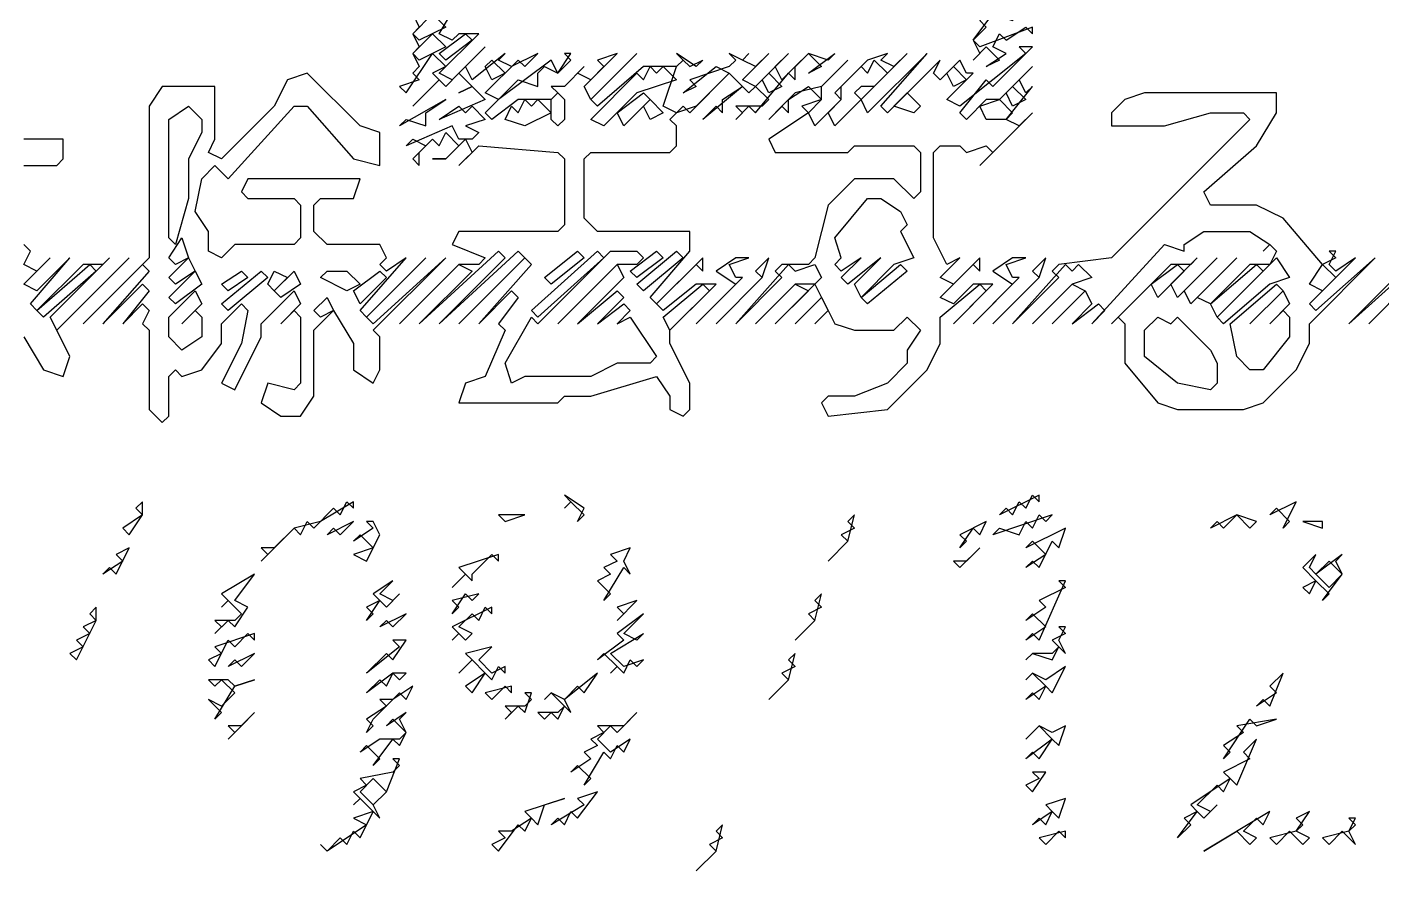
# Model space of a CAD drawing. Header units: millimetres. Extents: x 0 to 421, y 0 to 297.
# Drawn here: x 390.24 to 403.29, y 75.63 to 83.76 of the extents above; entities that cross this region are included whole.
import ezdxf

# ---------------------------------------------------------------- set-up
doc = ezdxf.new("R2010")
doc.units = ezdxf.units.MM
doc.layers.add('PDF_TRACE', color=7, linetype='Continuous')

msp = doc.modelspace()

# ---------------------------------------------------------------- linework, layer by layer
at = {"layer": 'PDF_TRACE'}
for points in [[(393.954, 83.884), (394.017, 83.757), (393.954, 83.693), (394.017, 83.566), (393.954, 83.503), (394.017, 83.376), (393.954, 83.312), (394.017, 83.249), (393.827, 83.185), (393.89, 83.122), (394.144, 83.503), (394.271, 83.376), (394.144, 83.312), (394.208, 83.249), (393.954, 82.995), (394.208, 83.249), (394.271, 83.185), (394.398, 83.312), (394.525, 83.185), (394.398, 83.122), (394.525, 83.185), (394.652, 83.058), (394.208, 82.868), (394.398, 82.995), (394.462, 82.931), (394.525, 82.995), (394.652, 82.868), (394.462, 82.804), (394.589, 82.741), (394.525, 82.677), (394.398, 82.677), (394.335, 82.804), (393.89, 82.614), (393.954, 82.677), (394.081, 82.614), (393.954, 82.487), (394.017, 82.423), (394.017, 82.55), (394.144, 82.677), (394.208, 82.614), (394.271, 82.741), (394.398, 82.614), (394.271, 82.487), (394.144, 82.487), (394.271, 82.487), (394.462, 82.677), (394.525, 82.55), (394.398, 82.423), (394.589, 82.614), (395.351, 82.55), (395.414, 82.487), (395.414, 81.852), (395.351, 81.788), (394.398, 81.788), (394.335, 81.661), (394.652, 81.534), (394.589, 81.471), (394.398, 81.471), (393.827, 80.899), (394.398, 81.471), (394.525, 81.407), (394.017, 80.899), (394.779, 81.598), (394.843, 81.534), (394.208, 80.899), (394.97, 81.598), (395.033, 81.534), (394.398, 80.899), (395.033, 81.534), (395.097, 81.471), (394.589, 80.899), (394.906, 81.217), (394.97, 81.153), (394.779, 80.899), (394.843, 80.836), (394.652, 80.391), (394.462, 80.328), (394.398, 80.137), (395.351, 80.137), (395.414, 80.201), (395.668, 80.201), (396.303, 80.391), (396.43, 80.201), (396.43, 80.074), (396.557, 80.01), (396.621, 80.074), (396.621, 80.328), (396.43, 80.709), (396.43, 80.836), (396.875, 81.28), (396.684, 81.28), (396.367, 81.026), (396.303, 81.09), (396.684, 81.471), (396.748, 81.407), (396.748, 81.534), (396.303, 81.09), (396.24, 81.153), (396.621, 81.598), (396.621, 81.788), (395.732, 81.788), (395.605, 81.915), (395.605, 82.487), (395.668, 82.55), (396.43, 82.55), (396.494, 82.614), (396.494, 82.804), (396.43, 82.868), (396.557, 82.995), (396.621, 82.931), (397.002, 83.312), (397.129, 83.185), (396.748, 82.868), (396.875, 82.995), (396.938, 82.931), (396.938, 83.058), (397.129, 83.185), (397.192, 83.122), (397.256, 83.185), (397.383, 83.058), (397.319, 82.995), (397.065, 82.995), (397.129, 82.931), (397.065, 82.868), (397.192, 82.995), (397.256, 82.931), (397.573, 83.312), (397.637, 83.249), (397.637, 83.376), (397.764, 83.503), (397.891, 83.376), (397.764, 83.312), (398.018, 83.503), (397.954, 83.439), (397.764, 83.503), (397.51, 83.249), (397.446, 83.376), (397.573, 83.503), (397.256, 83.185), (397.129, 83.249), (397.383, 83.503), (397.256, 83.376), (397.129, 83.439), (397.192, 83.503), (397.129, 83.439), (397.002, 83.503), (397.065, 83.439), (397.002, 83.376), (396.621, 83.249), (396.684, 83.185), (396.557, 83.122), (396.875, 83.376), (397.002, 83.312), (396.684, 82.995), (396.494, 82.931), (396.367, 82.995), (396.494, 83.376), (396.557, 83.439), (396.621, 83.376), (396.748, 83.439), (396.684, 83.376), (396.494, 83.503), (396.557, 83.439), (396.494, 83.376), (396.176, 83.376), (395.732, 82.995), (395.668, 83.058), (396.113, 83.503), (395.668, 83.058), (395.605, 83.185), (395.922, 83.503), (395.732, 83.439), (395.795, 83.376), (395.668, 83.249), (395.541, 83.312), (395.605, 83.376), (395.414, 83.185), (395.287, 83.185), (395.351, 83.122), (395.287, 83.058), (394.97, 83.058), (394.716, 82.868), (394.652, 82.931), (394.97, 83.249), (395.16, 83.185), (395.16, 83.312), (395.224, 83.376), (395.351, 83.312), (395.478, 83.503), (395.414, 83.503), (395.478, 83.439), (395.351, 83.312), (395.287, 83.439), (394.779, 83.058), (394.652, 83.122), (394.97, 83.439), (395.033, 83.376), (395.16, 83.503), (394.906, 83.376), (394.779, 83.439), (394.843, 83.503), (394.525, 83.249), (394.462, 83.376), (394.652, 83.566), (394.335, 83.249), (394.208, 83.312), (394.589, 83.693), (394.398, 83.693), (394.335, 83.63), (394.208, 83.693), (394.398, 84.011)], [(390.207, 82.423), (390.525, 82.423), (390.588, 82.487), (390.588, 82.677), (390.207, 82.677)], [(390.207, 80.772), (390.398, 80.455), (390.588, 80.391), (390.652, 80.582), (390.525, 80.836), (391.223, 81.534), (390.525, 80.836), (390.461, 80.963), (391.033, 81.534), (390.969, 81.471), (390.779, 81.471), (390.334, 81.026), (390.271, 81.09), (390.652, 81.534), (390.334, 81.217), (390.207, 81.28), (390.461, 81.534), (390.334, 81.407), (390.207, 81.471), (390.271, 81.598), (390.207, 81.661)], [(403.542, 81.471), (402.971, 80.899), (403.606, 81.471)], [(403.669, 81.407), (403.161, 80.899), (403.542, 81.28)]]:
    msp.add_lwpolyline(points, dxfattribs=at)
for points in [[(399.923, 83.947), (399.796, 83.884), (399.478, 83.884), (399.415, 83.82), (399.478, 83.757), (399.351, 83.63), (399.415, 83.503), (399.351, 83.439), (399.478, 83.566), (399.605, 83.439), (399.478, 83.376), (399.669, 83.503), (399.542, 83.566), (399.605, 83.693), (399.669, 83.63), (399.859, 83.757), (399.923, 83.693), (399.923, 83.757), (399.415, 83.566), (399.351, 83.63), (399.542, 83.884), (399.732, 83.82), (399.859, 83.947), (399.923, 83.884)], [(394.144, 83.884), (394.271, 83.757), (394.017, 83.63), (393.954, 83.693)], [(394.144, 83.693), (394.271, 83.566), (394.017, 83.439), (393.954, 83.503)], [(394.462, 83.693), (394.525, 83.63), (394.271, 83.439), (394.208, 83.503)], [(399.923, 83.566), (399.796, 83.566), (399.859, 83.503), (399.224, 82.995), (399.097, 83.058), (399.351, 83.312), (399.288, 83.312), (399.224, 83.439), (399.034, 83.249), (398.97, 83.312), (399.034, 83.439), (398.526, 82.931), (398.462, 82.995), (398.907, 83.503), (398.335, 82.931), (398.272, 83.058), (398.716, 83.503), (398.589, 83.376), (398.462, 83.439), (398.526, 83.503), (398.335, 83.439), (398.018, 83.122), (398.081, 83.058), (397.827, 82.804), (397.764, 82.931), (397.891, 83.058), (397.891, 83.185), (398.145, 83.439), (397.891, 83.185), (397.637, 83.122), (397.383, 82.868), (397.51, 82.995), (397.573, 82.931), (397.573, 83.058), (397.764, 83.185), (397.891, 83.058), (397.7, 82.995), (397.764, 82.931), (397.383, 82.677), (397.446, 82.55), (398.145, 82.55), (398.208, 82.614), (398.78, 82.614), (398.843, 82.55), (398.843, 82.169), (398.78, 82.106), (398.589, 82.296), (398.208, 82.296), (397.954, 82.042), (397.827, 81.534), (397.764, 81.471), (397.51, 81.471), (397.446, 81.407), (397.51, 81.344), (397.065, 80.899), (397.573, 81.471), (397.637, 81.407), (397.827, 81.471), (397.891, 81.344), (397.827, 81.28), (397.637, 81.28), (397.256, 80.899), (397.637, 81.28), (397.764, 81.217), (397.446, 80.899), (397.827, 81.28), (397.891, 81.153), (397.637, 80.899), (397.891, 81.153), (397.954, 81.026), (397.827, 80.899), (397.954, 81.026), (398.018, 80.899), (398.208, 80.836), (398.589, 80.836), (398.716, 80.963), (398.843, 80.836), (398.716, 80.645), (398.716, 80.518), (398.526, 80.328), (398.208, 80.201), (397.954, 80.201), (397.891, 80.137), (397.954, 80.01), (398.526, 80.074), (398.907, 80.455), (399.034, 80.709), (399.034, 80.963), (399.415, 81.28), (399.478, 81.217), (399.161, 80.899), (399.542, 81.28), (399.351, 81.28), (399.161, 81.09), (399.034, 81.153), (399.351, 81.471), (399.415, 81.407), (399.415, 81.534), (399.161, 81.28), (399.034, 81.344), (399.224, 81.534), (399.097, 81.471), (398.97, 81.725), (398.97, 82.55), (399.034, 82.614), (399.224, 82.614), (399.288, 82.55), (399.478, 82.614), (399.542, 82.55), (399.415, 82.423), (399.923, 82.931), (399.796, 82.804), (399.669, 82.868), (399.923, 83.185), (399.859, 83.122), (399.796, 83.249), (399.923, 83.376), (399.605, 83.058), (399.478, 83.058), (399.288, 82.868), (399.224, 82.931), (399.478, 83.249), (399.542, 83.185)], [(394.652, 83.376), (394.716, 83.439), (394.843, 83.312), (394.716, 83.249)], [(398.399, 83.439), (398.526, 83.312), (398.399, 83.185), (398.272, 83.185), (398.208, 83.122), (398.272, 83.058), (398.018, 82.804), (397.954, 82.931), (398.081, 83.058), (398.081, 83.185), (398.272, 83.376), (398.335, 83.312)], [(392.938, 83.312), (392.747, 83.249), (392.62, 82.995), (392.112, 82.487), (391.985, 82.55), (392.049, 82.677), (392.049, 83.185), (391.541, 83.185), (391.414, 82.995), (391.414, 81.534), (390.779, 80.899), (391.35, 81.471), (391.414, 81.407), (390.969, 80.899), (391.35, 81.28), (391.414, 81.217), (391.16, 80.899), (391.35, 81.09), (391.414, 81.026), (391.35, 80.899), (391.414, 80.836), (391.414, 80.074), (391.541, 79.947), (391.604, 80.01), (391.604, 80.391), (391.668, 80.455), (391.731, 80.391), (391.922, 80.455), (392.112, 80.709), (392.112, 80.899), (392.303, 81.09), (392.366, 81.026), (392.303, 80.709), (392.112, 80.328), (392.239, 80.264), (392.493, 80.772), (392.493, 80.899), (392.811, 81.217), (392.874, 81.09), (392.684, 80.899), (392.811, 81.026), (392.874, 80.963), (392.874, 80.328), (392.811, 80.264), (392.557, 80.328), (392.493, 80.137), (392.684, 80.01), (392.874, 80.01), (393.001, 80.201), (393.001, 80.836), (393.192, 81.026), (393.382, 80.709), (393.382, 80.455), (393.573, 80.328), (393.636, 80.455), (393.636, 80.772), (393.573, 80.836), (394.271, 81.534), (393.573, 80.899), (393.509, 80.963), (394.081, 81.534), (393.509, 80.963), (393.446, 81.026), (393.89, 81.534), (393.7, 81.407), (393.636, 81.471), (393.7, 81.534), (393.636, 81.661), (393.128, 81.661), (393.001, 81.788), (393.001, 82.042), (393.065, 82.106), (393.382, 82.106), (393.446, 82.296), (392.366, 82.296), (392.303, 82.169), (392.366, 82.106), (392.811, 82.106), (392.874, 82.042), (392.874, 81.725), (392.811, 81.661), (392.239, 81.661), (392.112, 81.534), (391.985, 81.598), (391.985, 81.788), (391.858, 81.979), (391.922, 82.296), (392.049, 82.423), (392.176, 82.296), (392.811, 82.995), (392.938, 82.995), (393.382, 82.487), (393.636, 82.423), (393.636, 82.741), (393.446, 82.804)], [(396.494, 83.249), (396.113, 83.122), (395.795, 82.804), (395.668, 82.868), (396.113, 83.312), (396.176, 83.249), (396.24, 83.376), (396.303, 83.312), (396.367, 83.376)], [(397.319, 83.249), (397.383, 83.312), (397.51, 83.185), (397.383, 83.122)], [(399.097, 83.312), (399.161, 83.376), (399.288, 83.249), (399.161, 83.185)], [(399.669, 83.122), (399.732, 83.185), (399.859, 83.058), (399.732, 82.995)], [(391.795, 82.995), (391.922, 82.868), (391.922, 82.741), (391.795, 82.487), (391.795, 82.106), (391.668, 81.661), (391.604, 81.725), (391.604, 82.868)], [(394.271, 83.058), (393.827, 82.804), (393.89, 82.868), (394.081, 82.804), (394.081, 82.931)], [(394.843, 82.868), (394.906, 82.995), (394.97, 82.931), (395.033, 83.058), (395.097, 82.995), (395.16, 83.058), (395.287, 82.931), (395.033, 82.804)], [(395.351, 83.122), (395.414, 83.058), (395.414, 82.868), (395.351, 82.804), (395.287, 82.868), (395.287, 83.058)], [(396.176, 83.122), (396.24, 83.058), (395.986, 82.804), (395.922, 82.931)], [(396.176, 82.995), (396.24, 83.058), (396.367, 82.931), (396.24, 82.868)], [(398.589, 82.995), (398.716, 83.122), (398.843, 82.995), (398.78, 82.931)], [(399.415, 82.995), (399.605, 83.058), (399.732, 82.931), (399.669, 82.868), (399.478, 82.868)], [(400.812, 83.058), (400.685, 82.931), (400.685, 82.804), (401.193, 82.804), (401.637, 82.931), (401.955, 82.931), (402.018, 82.868), (400.685, 81.534), (400.177, 81.471), (400.113, 81.407), (400.177, 81.344), (399.732, 80.899), (400.24, 81.471), (400.304, 81.407), (400.367, 81.471), (400.494, 81.344), (400.304, 81.28), (399.923, 80.899), (400.304, 81.28), (400.431, 81.217), (400.113, 80.899), (400.431, 81.217), (400.494, 81.09), (400.304, 80.899), (400.558, 81.09), (400.621, 81.026), (400.494, 80.899), (401.193, 81.661), (401.383, 81.598), (401.383, 81.661), (401.574, 81.788), (402.018, 81.788), (402.209, 81.661), (402.145, 81.598), (402.209, 81.661), (402.272, 81.598), (402.209, 81.471), (402.018, 81.471), (401.637, 81.09), (401.51, 81.153), (401.891, 81.534), (401.447, 81.09), (401.383, 81.217), (401.701, 81.534), (401.32, 81.153), (401.256, 81.28), (401.51, 81.534), (401.447, 81.471), (401.256, 81.471), (400.685, 80.899), (400.748, 80.963), (400.812, 80.899), (400.812, 80.518), (401.129, 80.137), (401.32, 80.074), (401.955, 80.074), (402.145, 80.137), (402.463, 80.455), (402.59, 80.709), (402.59, 80.899), (403.225, 81.534), (402.653, 81.026), (402.59, 81.09), (403.034, 81.534), (402.844, 81.407), (402.78, 81.471), (402.844, 81.598), (402.78, 81.598), (402.844, 81.534), (402.717, 81.471), (402.336, 81.915), (402.082, 82.042), (401.637, 82.042), (401.574, 82.169), (402.082, 82.614), (402.272, 82.931), (402.272, 83.122), (401.002, 83.122)], [(398.462, 82.106), (398.653, 81.979), (398.716, 81.852), (398.653, 81.788), (398.78, 81.534), (398.589, 81.471), (398.272, 81.153), (398.208, 81.28), (398.462, 81.534), (398.145, 81.28), (398.081, 81.344), (398.272, 81.534), (398.081, 81.407), (398.018, 81.471), (398.081, 81.534), (398.018, 81.725), (398.335, 82.106)], [(391.731, 81.725), (391.795, 81.534), (391.668, 81.471), (391.604, 81.534)], [(396.113, 81.598), (396.176, 81.534), (396.113, 81.471), (395.922, 81.471), (395.351, 80.899), (395.922, 81.471), (395.986, 81.344), (395.541, 80.899), (395.922, 81.217), (395.986, 81.153), (395.732, 80.899), (395.986, 81.09), (396.049, 81.026), (395.922, 80.899), (396.049, 80.963), (396.303, 80.582), (396.24, 80.518), (395.922, 80.518), (395.668, 80.391), (395.033, 80.391), (394.906, 80.328), (394.843, 80.518), (395.097, 80.963), (395.16, 80.899), (395.859, 81.598)], [(395.732, 81.598), (395.795, 81.534), (395.16, 80.963), (395.097, 81.026)], [(395.541, 81.598), (395.605, 81.534), (395.287, 81.28), (395.224, 81.344)], [(396.303, 81.598), (396.367, 81.534), (396.113, 81.344), (396.049, 81.407)], [(396.494, 81.598), (396.557, 81.534), (396.176, 81.217), (396.113, 81.28)], [(390.842, 81.471), (390.906, 81.407), (390.398, 80.963), (390.334, 81.026)], [(391.795, 81.534), (391.858, 81.407), (391.668, 81.28), (391.604, 81.344)], [(397.192, 81.534), (397.065, 81.534), (396.875, 81.407), (397.065, 81.28), (396.684, 80.899), (397.129, 81.344), (397.065, 81.344), (397.002, 81.471)], [(397.383, 81.534), (397.256, 81.407), (397.319, 81.344), (396.875, 80.899), (397.319, 81.344)], [(398.653, 81.471), (398.716, 81.407), (398.335, 81.09), (398.272, 81.153)], [(399.859, 81.534), (399.732, 81.534), (399.542, 81.407), (399.732, 81.28), (399.351, 80.899), (399.796, 81.344), (399.732, 81.344), (399.669, 81.471)], [(400.05, 81.534), (399.923, 81.407), (399.986, 81.344), (399.542, 80.899), (399.986, 81.344)], [(401.32, 81.471), (401.383, 81.407), (401.129, 81.153), (401.066, 81.28)], [(402.082, 81.471), (402.145, 81.407), (401.701, 80.963), (401.637, 81.09)], [(402.272, 81.534), (402.399, 81.344), (402.209, 81.28), (401.764, 80.899), (401.701, 80.963)], [(402.59, 81.28), (402.717, 81.471), (402.844, 81.344), (402.717, 81.217)], [(391.858, 81.407), (391.922, 81.28), (391.668, 81.09), (391.604, 81.153)], [(392.493, 81.407), (392.557, 81.344), (392.176, 81.026), (392.112, 81.09)], [(392.303, 81.407), (392.366, 81.344), (392.176, 81.217), (392.112, 81.28)], [(392.557, 81.28), (392.62, 81.407), (392.747, 81.344), (392.62, 81.217)], [(392.811, 81.407), (392.874, 81.28), (392.684, 81.153), (392.62, 81.217)], [(393.065, 81.344), (393.128, 81.407), (393.319, 81.407), (393.446, 81.28), (393.319, 81.217)], [(393.636, 81.407), (393.7, 81.344), (393.446, 81.09), (393.382, 81.217)], [(391.858, 81.217), (391.922, 81.09), (391.731, 80.899), (391.858, 81.026), (391.922, 80.963), (391.922, 80.772), (391.731, 80.645), (391.604, 80.772), (391.604, 80.963)], [(396.748, 81.28), (396.811, 81.217), (396.43, 80.836), (396.367, 80.963)], [(402.272, 81.28), (402.336, 81.217), (402.018, 80.899), (402.336, 81.217), (402.399, 81.09), (402.209, 80.899), (402.336, 81.026), (402.399, 80.963), (402.399, 80.772), (402.145, 80.455), (402.018, 80.455), (401.891, 80.582), (401.828, 80.899)], [(393.128, 81.153), (393.192, 81.026), (393.065, 80.963), (393.001, 81.026)], [(401.129, 80.963), (401.256, 80.899), (401.32, 80.963), (401.637, 80.645), (401.701, 80.518), (401.701, 80.328), (401.637, 80.264), (401.32, 80.328), (401.002, 80.582), (401.002, 80.836)], [(395.414, 79.248), (395.478, 79.185), (395.414, 79.121), (395.478, 79.185), (395.605, 79.058), (395.541, 78.994), (395.605, 79.121)], [(399.986, 79.248), (399.605, 79.058), (399.669, 79.121), (399.732, 79.058), (399.796, 79.185), (399.859, 79.121), (399.923, 79.248), (399.986, 79.185)], [(391.35, 79.185), (391.287, 79.121), (391.35, 79.058), (391.16, 78.931), (391.223, 78.867), (391.35, 79.058)], [(393.382, 79.185), (393.065, 78.994), (392.811, 78.931), (392.62, 78.74), (392.493, 78.74), (392.557, 78.677), (392.493, 78.613), (392.811, 78.931), (392.874, 78.867), (392.938, 78.994), (393.001, 78.931), (393.192, 79.121), (393.255, 79.058), (393.319, 79.185), (393.382, 79.121)], [(402.463, 79.185), (402.209, 79.058), (402.272, 79.121), (402.399, 78.994), (402.336, 78.931)], [(393.382, 78.994), (393.128, 78.867), (393.192, 78.931), (393.255, 78.867)], [(393.573, 78.994), (393.509, 78.994), (393.573, 78.931), (393.382, 78.804), (393.446, 78.867), (393.573, 78.74), (393.382, 78.677), (393.509, 78.613), (393.636, 78.867)], [(394.779, 79.058), (394.843, 78.994), (395.033, 79.058)], [(398.208, 79.058), (398.145, 78.994), (398.208, 78.931), (398.081, 78.867), (398.145, 78.804), (397.954, 78.613), (398.145, 78.804)], [(399.478, 78.994), (399.224, 78.867), (399.288, 78.804), (399.224, 78.74), (399.351, 78.931), (399.415, 78.867)], [(400.113, 79.058), (399.542, 78.867), (399.605, 78.931), (399.796, 78.867), (399.859, 78.994), (399.923, 78.931), (399.986, 79.058), (400.05, 78.994)], [(402.082, 78.994), (401.891, 79.058), (401.637, 78.931), (401.701, 78.994), (401.764, 78.931), (401.891, 79.058), (402.018, 78.931)], [(402.526, 78.994), (402.717, 78.931), (402.717, 78.994)], [(400.24, 78.931), (399.859, 78.74), (399.923, 78.804), (400.05, 78.677), (399.859, 78.55), (399.923, 78.613), (399.986, 78.55), (400.113, 78.804), (400.177, 78.74)], [(391.223, 78.74), (391.096, 78.677), (391.16, 78.613), (390.969, 78.486), (391.033, 78.55), (391.096, 78.486)], [(396.049, 78.74), (395.859, 78.677), (395.922, 78.613), (395.795, 78.55), (395.859, 78.486), (395.732, 78.423), (395.859, 78.296), (395.795, 78.232), (395.986, 78.55), (396.049, 78.486), (395.986, 78.613)], [(399.415, 78.74), (399.288, 78.613), (399.161, 78.613), (399.224, 78.55)], [(394.779, 78.677), (394.398, 78.55), (394.462, 78.486), (394.335, 78.359), (394.462, 78.486), (394.525, 78.423), (394.525, 78.486), (394.716, 78.677), (394.779, 78.613)], [(402.907, 78.677), (402.653, 78.486), (402.59, 78.55), (402.653, 78.677), (402.526, 78.55), (402.653, 78.423), (402.526, 78.359), (402.59, 78.296), (402.653, 78.423), (402.78, 78.296), (402.717, 78.232), (402.907, 78.486), (402.844, 78.613)], [(402.78, 78.613), (402.907, 78.486), (402.78, 78.359), (402.653, 78.486)], [(392.43, 78.486), (392.112, 78.296), (392.176, 78.232), (392.112, 78.169), (392.176, 78.232), (392.303, 78.105), (392.239, 78.042), (392.049, 78.042), (392.112, 77.978), (392.049, 77.915), (392.176, 78.042), (392.239, 77.978), (392.366, 78.169), (392.239, 78.232)], [(393.763, 78.423), (393.573, 78.296), (393.636, 78.232), (393.509, 78.169), (393.573, 78.105), (393.509, 78.042), (393.636, 78.232), (393.7, 78.169), (393.827, 78.296), (393.763, 78.232), (393.636, 78.296)], [(394.589, 78.296), (394.335, 78.232), (394.398, 78.169), (394.335, 78.105), (394.462, 78.296), (394.525, 78.232)], [(397.891, 78.296), (397.827, 78.232), (397.891, 78.169), (397.764, 78.105), (397.827, 78.042), (397.637, 77.851), (397.827, 78.042)], [(400.24, 78.423), (400.177, 78.423), (400.24, 78.359), (399.986, 78.232), (400.05, 78.169), (399.859, 78.042), (399.923, 78.105), (400.05, 77.978), (399.859, 77.851), (399.923, 77.915), (399.986, 77.851)], [(390.906, 78.169), (390.842, 78.105), (390.906, 78.042), (390.779, 77.978), (390.842, 77.915), (390.715, 77.851), (390.779, 77.788), (390.652, 77.724), (390.715, 77.661), (390.906, 78.042)], [(394.716, 78.169), (394.335, 77.978), (394.398, 77.915), (394.335, 77.851), (394.398, 77.915), (394.462, 77.851), (394.525, 77.915), (394.398, 77.978), (394.525, 78.105), (394.589, 78.042), (394.652, 78.169), (394.716, 78.105)], [(396.113, 78.232), (395.922, 78.169), (395.986, 78.105), (395.922, 78.042)], [(393.89, 78.105), (393.636, 77.978), (393.7, 78.042), (393.763, 77.978)], [(396.176, 78.105), (395.922, 77.915), (395.986, 77.851), (395.732, 77.661), (395.795, 77.724), (395.922, 77.597), (395.859, 77.534), (395.922, 77.597), (395.986, 77.534), (396.049, 77.661), (396.113, 77.597), (396.176, 77.661), (395.986, 77.597), (395.859, 77.724), (396.176, 77.915), (396.113, 77.851), (395.986, 77.915)], [(392.43, 77.915), (392.049, 77.788), (392.112, 77.724), (391.985, 77.661), (392.049, 77.597), (392.176, 77.851), (392.239, 77.788), (392.366, 77.915), (392.43, 77.851)], [(400.24, 77.978), (400.177, 77.978), (400.24, 77.915), (400.113, 77.851), (400.177, 77.788), (400.113, 77.724), (399.923, 77.724), (399.859, 77.661), (399.923, 77.724), (400.113, 77.661), (400.177, 77.788), (400.24, 77.724), (400.177, 77.851)], [(393.89, 77.851), (393.763, 77.851), (393.827, 77.788), (393.509, 77.534), (393.7, 77.724), (393.763, 77.661)], [(394.716, 77.788), (394.462, 77.724), (394.525, 77.661), (394.398, 77.534), (394.525, 77.661), (394.652, 77.534), (394.462, 77.407), (394.525, 77.343), (394.652, 77.534), (394.716, 77.47), (394.779, 77.597), (394.843, 77.534), (394.843, 77.597), (394.716, 77.534), (394.589, 77.661)], [(392.43, 77.724), (392.176, 77.597), (392.239, 77.661), (392.303, 77.597)], [(397.637, 77.724), (397.573, 77.661), (397.637, 77.597), (397.51, 77.534), (397.573, 77.47), (397.383, 77.28), (397.573, 77.47)], [(393.89, 77.534), (393.763, 77.534), (393.509, 77.343), (393.636, 77.47), (393.7, 77.407), (393.763, 77.534), (393.827, 77.47)], [(395.732, 77.534), (395.414, 77.28), (395.287, 77.343), (395.224, 77.28), (395.287, 77.343), (395.414, 77.216), (395.351, 77.153), (395.16, 77.153), (395.224, 77.089), (395.287, 77.153), (395.351, 77.089), (395.414, 77.216), (395.478, 77.153), (395.414, 77.28), (395.541, 77.407), (395.605, 77.343)], [(400.24, 77.597), (400.05, 77.47), (399.923, 77.534), (399.859, 77.47), (399.923, 77.534), (400.05, 77.407), (399.859, 77.28), (399.923, 77.343), (399.986, 77.28), (400.05, 77.407), (400.113, 77.343)], [(402.336, 77.534), (402.209, 77.407), (402.272, 77.343), (402.082, 77.216), (402.145, 77.28), (402.209, 77.216)], [(392.049, 77.089), (392.239, 77.407), (392.43, 77.47), (392.239, 77.407), (392.176, 77.47), (391.985, 77.47), (392.049, 77.407), (392.112, 77.47), (392.239, 77.343), (392.112, 77.216), (391.985, 77.28), (392.112, 77.153)], [(393.954, 77.407), (393.763, 77.28), (393.636, 77.28), (393.7, 77.216), (393.509, 77.089), (393.573, 77.026), (393.509, 76.962), (393.573, 77.089), (393.827, 77.343), (393.89, 77.28)], [(394.906, 77.407), (394.652, 77.343), (394.716, 77.28), (394.843, 77.407), (394.906, 77.343)], [(395.097, 77.343), (395.033, 77.343), (395.097, 77.28), (395.033, 77.216), (394.843, 77.216), (394.906, 77.153), (394.843, 77.089), (394.97, 77.216), (395.033, 77.153)], [(392.43, 77.153), (392.303, 77.026), (392.176, 77.026), (392.239, 76.962), (392.176, 76.899)], [(393.89, 77.153), (393.7, 77.026), (393.763, 77.089), (393.89, 76.962), (393.827, 76.899), (393.636, 76.899), (393.446, 76.772), (393.509, 76.835), (393.636, 76.708), (393.573, 76.645), (393.763, 76.899), (393.827, 76.835), (393.89, 76.962), (393.827, 77.089)], [(396.113, 77.153), (395.986, 77.026), (395.732, 77.026), (395.795, 76.962), (395.668, 76.899), (395.732, 76.835), (395.605, 76.772), (395.668, 76.708), (395.478, 76.581), (395.541, 76.645), (395.668, 76.518), (395.605, 76.454), (395.795, 76.772), (395.859, 76.708), (395.922, 76.835), (395.986, 76.772), (396.049, 76.899), (395.859, 76.772), (395.732, 76.899), (395.859, 77.026), (395.922, 76.962)], [(400.24, 77.026), (400.113, 76.962), (399.986, 77.026), (399.859, 76.899), (399.986, 77.026), (400.113, 76.899), (399.859, 76.708), (399.923, 76.772), (399.986, 76.708), (400.113, 76.899), (400.177, 76.835)], [(402.272, 77.089), (401.891, 77.026), (401.955, 76.962), (401.764, 76.835), (401.828, 76.772), (401.764, 76.708), (402.018, 77.089), (402.082, 77.026)], [(402.082, 76.899), (401.955, 76.772), (402.018, 76.708), (401.764, 76.581), (401.828, 76.518), (401.447, 76.264), (401.51, 76.2), (401.383, 76.137), (401.447, 76.073), (401.32, 75.946), (401.51, 76.2), (401.574, 76.137), (401.701, 76.264), (401.637, 76.2), (401.51, 76.264), (401.701, 76.454), (401.764, 76.391), (401.828, 76.518), (401.891, 76.454)], [(393.827, 76.708), (393.763, 76.708), (393.827, 76.645), (393.763, 76.581), (393.446, 76.518), (393.509, 76.454), (393.382, 76.391), (393.446, 76.327), (393.382, 76.264), (393.446, 76.327), (393.573, 76.2), (393.382, 76.137), (393.509, 76.073), (393.128, 75.819), (393.065, 75.883), (393.128, 75.819), (393.255, 75.946), (393.319, 75.883), (393.382, 76.01), (393.446, 75.946), (393.573, 76.2), (393.636, 76.137), (393.573, 76.264), (393.7, 76.391)], [(393.573, 76.518), (393.7, 76.391), (393.573, 76.264), (393.446, 76.391)], [(400.05, 76.581), (399.923, 76.581), (399.986, 76.518), (399.859, 76.454), (399.923, 76.391)], [(395.732, 76.391), (395.541, 76.327), (395.605, 76.264), (395.287, 76.073), (395.351, 76.137), (395.414, 76.073), (395.478, 76.2), (395.541, 76.137)], [(395.414, 76.327), (395.033, 76.2), (395.097, 76.137), (394.906, 76.01), (394.779, 76.01), (394.843, 75.946), (394.716, 75.883), (394.779, 75.819), (394.97, 76.073), (395.033, 76.01), (395.097, 76.137), (395.16, 76.073), (395.224, 76.264)], [(400.24, 76.327), (400.05, 76.264), (400.113, 76.2), (399.923, 76.073), (399.986, 76.137), (400.05, 76.073), (400.113, 76.2), (400.177, 76.137)], [(402.209, 76.2), (401.574, 75.819), (401.891, 76.01), (402.018, 75.883), (402.082, 75.946), (401.955, 76.01), (402.082, 76.137), (402.145, 76.073)], [(402.59, 76.2), (402.463, 76.137), (402.526, 76.073), (402.463, 76.01), (402.209, 75.946), (402.272, 75.883), (402.399, 76.01), (402.526, 75.883), (402.59, 75.946), (402.463, 76.01)], [(403.034, 76.137), (402.971, 76.137), (403.034, 76.073), (402.971, 76.01), (402.717, 75.946), (402.78, 75.883), (402.907, 76.01), (403.034, 75.883), (402.971, 76.01)], [(396.938, 76.073), (396.875, 76.01), (396.938, 75.946), (396.811, 75.883), (396.875, 75.819), (396.684, 75.629), (396.875, 75.819)], [(400.24, 76.01), (399.986, 75.946), (400.05, 75.883), (400.177, 76.01), (400.24, 75.946)]]:
    msp.add_lwpolyline(points, close=True, dxfattribs=at)

doc.saveas('drawing.dxf')
